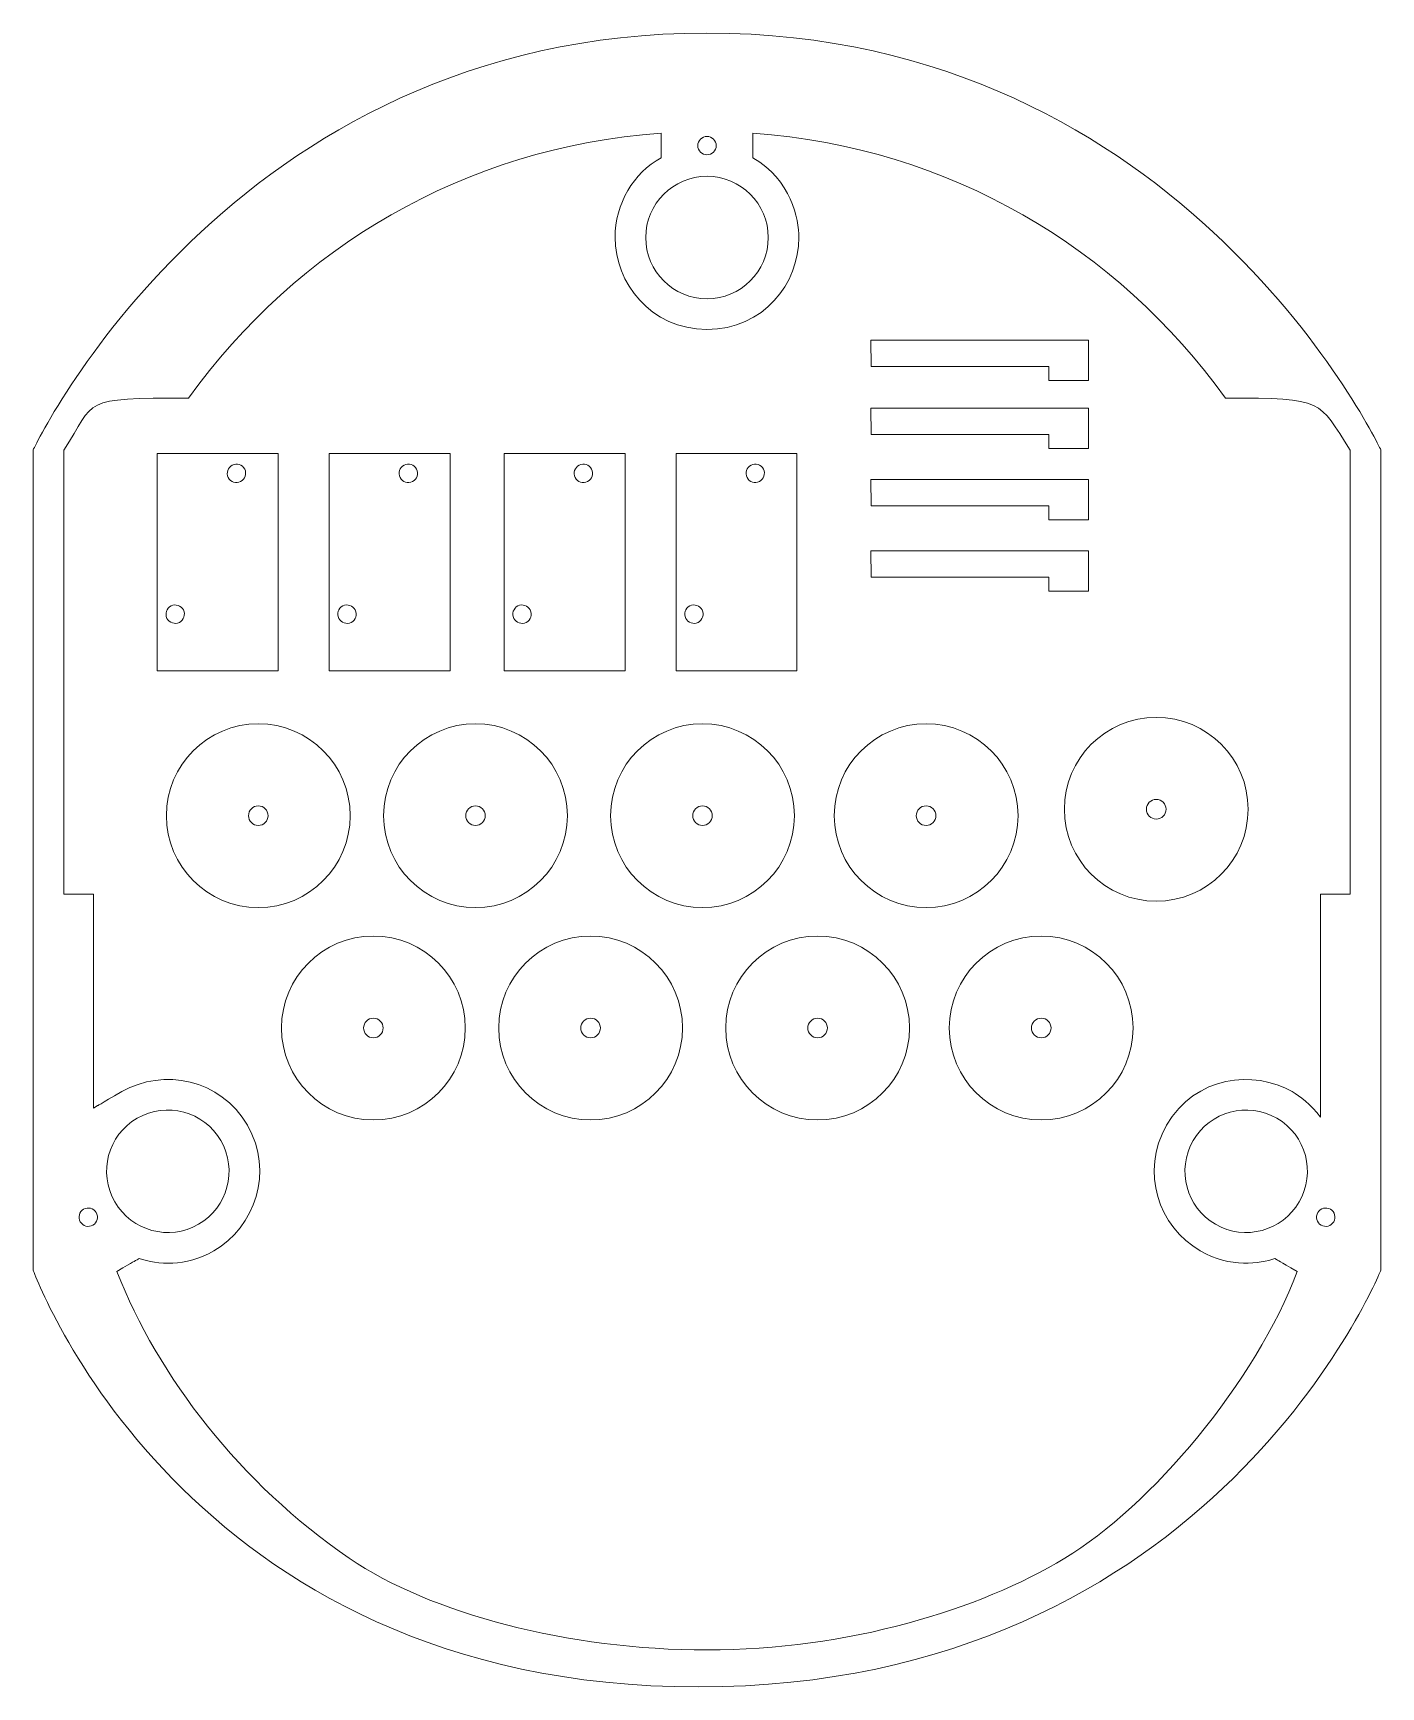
# Model space of a CAD drawing. Header units: centimetres. Extents: x -10.9 to 11.1, y -14.4 to 12.6.
import ezdxf

# ---------------------------------------------------------------- set-up
doc = ezdxf.new("R2010")
doc.units = ezdxf.units.CM
doc.header["$MEASUREMENT"] = 0
doc.layers.add('Camada 1', color=7, linetype='Continuous')

msp = doc.modelspace()

# ---------------------------------------------------------------- linework, layer by layer
at = {"layer": 'Camada 1', "color": 7, "lineweight": 20}
for centre, major_axis, ratio in [((0.14947, 10.79652), (0, 0.15), 1), ((0.14948, 9.29652), (1.00001, 0), 0.99999), ((-7.17468, -0.14084), (0, 0.16), 1), ((-3.62926, -0.14084), (0, 0.16), 1), ((0.07616, -0.14084), (0, 0.16), 1), ((3.72616, -0.14084), (0, 0.16), 1), ((7.48207, -0.03625), (0, 0.16), 1), ((-5.29614, -3.60688), (0, 0.16), 1), ((-1.75072, -3.60688), (0, 0.16), 1), ((1.9547, -3.60688), (0, 0.16), 1), ((5.6047, -3.60688), (0, 0.16), 1)]:
    msp.add_ellipse(centre, major_axis=major_axis, ratio=ratio, dxfattribs=at)
at = {"layer": 'Camada 1', "color": 175, "lineweight": 20}
for centre in [(-7.17468, -0.14084), (-3.62926, -0.14084), (0.07616, -0.14084), (3.72616, -0.14084), (7.48207, -0.03625), (-5.29614, -3.60688), (-1.75072, -3.60688), (1.9547, -3.60688), (5.6047, -3.60688)]:
    msp.add_ellipse(centre, major_axis=(0, 1.5), ratio=1, dxfattribs=at)
for points, knots in [([(-10.85053, 5.82671), (-10.85053, 1.36615), (-10.85053, -3.0944), (-10.85053, -7.55496), (-10.85053, -7.55496), (-10.85053, -7.55496), (-8.41772, -14.3631), (0.00603, -14.3631), (0.00603, -14.3631), (8.42979, -14.3631), (11.14947, -7.55496), (11.14947, -7.55496), (11.14947, -7.55496), (11.14947, -3.0944), (11.14947, 1.36615), (11.14947, 5.82671), (11.14947, 5.82671), (11.14947, 5.82671), (7.95415, 12.63413), (0.14944, 12.63413), (0.14944, 12.63413), (-7.65527, 12.63413), (-10.85053, 5.82671), (-10.85053, 5.82671)], [0, 0, 0, 0, 0.14285714, 0.14285714, 0.14285714, 0.14285714, 0.28571429, 0.28571429, 0.28571429, 0.28571429, 0.42857143, 0.42857143, 0.42857143, 0.42857143, 0.57142857, 0.57142857, 0.57142857, 0.57142857, 0.71428571, 0.71428571, 0.71428571, 0.71428571, 1, 1, 1, 1]), ([(5.73155, 7.19257), (5.73155, 7.19257), (2.83073, 7.19258), (2.83073, 7.19258), (2.83073, 7.19258), (2.83073, 7.19258), (2.82437, 7.62371), (2.82437, 7.62371), (2.82437, 7.62371), (2.82437, 7.62371), (6.37418, 7.6237), (6.37418, 7.6237), (6.37418, 7.6237), (6.37418, 7.6237), (6.37419, 6.96174), (6.37419, 6.96174), (6.37419, 6.96174), (6.37419, 6.96174), (5.73155, 6.96174), (5.73155, 6.96174), (5.73155, 6.96174), (5.73155, 6.96174), (5.73155, 7.19257), (5.73155, 7.19257)], [0, 0, 0, 0, 0.14285714, 0.14285714, 0.14285714, 0.14285714, 0.28571429, 0.28571429, 0.28571429, 0.28571429, 0.42857143, 0.42857143, 0.42857143, 0.42857143, 0.57142857, 0.57142857, 0.57142857, 0.57142857, 0.71428571, 0.71428571, 0.71428571, 0.71428571, 1, 1, 1, 1]), ([(5.73155, 6.08133), (5.73155, 6.08133), (2.83073, 6.08134), (2.83073, 6.08134), (2.83073, 6.08134), (2.83073, 6.08134), (2.82437, 6.51247), (2.82437, 6.51247), (2.82437, 6.51247), (2.82437, 6.51247), (6.37418, 6.51246), (6.37418, 6.51246), (6.37418, 6.51246), (6.37418, 6.51246), (6.37419, 5.8505), (6.37419, 5.8505), (6.37419, 5.8505), (6.37419, 5.8505), (5.73155, 5.8505), (5.73155, 5.8505), (5.73155, 5.8505), (5.73155, 5.8505), (5.73155, 6.08133), (5.73155, 6.08133)], [0, 0, 0, 0, 0.14285714, 0.14285714, 0.14285714, 0.14285714, 0.28571429, 0.28571429, 0.28571429, 0.28571429, 0.42857143, 0.42857143, 0.42857143, 0.42857143, 0.57142857, 0.57142857, 0.57142857, 0.57142857, 0.71428571, 0.71428571, 0.71428571, 0.71428571, 1, 1, 1, 1]), ([(-8.8229, 5.77202), (-8.8229, 5.77202), (-6.84917, 5.77202), (-6.84917, 5.77202), (-6.84917, 5.77202), (-6.84917, 5.77202), (-6.84917, 2.22538), (-6.84917, 2.22538), (-6.84917, 2.22538), (-6.84917, 2.22538), (-8.8229, 2.22538), (-8.8229, 2.22538), (-8.8229, 2.22538), (-8.8229, 2.22538), (-8.8229, 5.77202), (-8.8229, 5.77202)], [0, 0, 0, 0, 0.2, 0.2, 0.2, 0.2, 0.4, 0.4, 0.4, 0.4, 0.6, 0.6, 0.6, 0.6, 1, 1, 1, 1]), ([(-6.01832, 5.77202), (-6.01832, 5.77202), (-4.04459, 5.77202), (-4.04459, 5.77202), (-4.04459, 5.77202), (-4.04459, 5.77202), (-4.04459, 2.22538), (-4.04459, 2.22538), (-4.04459, 2.22538), (-4.04459, 2.22538), (-6.01832, 2.22538), (-6.01832, 2.22538), (-6.01832, 2.22538), (-6.01832, 2.22538), (-6.01832, 5.77202), (-6.01832, 5.77202)], [0, 0, 0, 0, 0.2, 0.2, 0.2, 0.2, 0.4, 0.4, 0.4, 0.4, 0.6, 0.6, 0.6, 0.6, 1, 1, 1, 1]), ([(-3.16082, 5.77202), (-3.16082, 5.77202), (-1.18709, 5.77202), (-1.18709, 5.77202), (-1.18709, 5.77202), (-1.18709, 5.77202), (-1.18709, 2.22538), (-1.18709, 2.22538), (-1.18709, 2.22538), (-1.18709, 2.22538), (-3.16082, 2.22538), (-3.16082, 2.22538), (-3.16082, 2.22538), (-3.16082, 2.22538), (-3.16082, 5.77202), (-3.16082, 5.77202)], [0, 0, 0, 0, 0.2, 0.2, 0.2, 0.2, 0.4, 0.4, 0.4, 0.4, 0.6, 0.6, 0.6, 0.6, 1, 1, 1, 1]), ([(-0.35624, 5.77202), (-0.35624, 5.77202), (1.61749, 5.77202), (1.61749, 5.77202), (1.61749, 5.77202), (1.61749, 5.77202), (1.61749, 2.22538), (1.61749, 2.22538), (1.61749, 2.22538), (1.61749, 2.22538), (-0.35624, 2.22538), (-0.35624, 2.22538), (-0.35624, 2.22538), (-0.35624, 2.22538), (-0.35624, 5.77202), (-0.35624, 5.77202)], [0, 0, 0, 0, 0.2, 0.2, 0.2, 0.2, 0.4, 0.4, 0.4, 0.4, 0.6, 0.6, 0.6, 0.6, 1, 1, 1, 1]), ([(5.73155, 4.91716), (5.73155, 4.91716), (2.83073, 4.91717), (2.83073, 4.91717), (2.83073, 4.91717), (2.83073, 4.91717), (2.82437, 5.3483), (2.82437, 5.3483), (2.82437, 5.3483), (2.82437, 5.3483), (6.37418, 5.34829), (6.37418, 5.34829), (6.37418, 5.34829), (6.37418, 5.34829), (6.37419, 4.68633), (6.37419, 4.68633), (6.37419, 4.68633), (6.37419, 4.68633), (5.73155, 4.68633), (5.73155, 4.68633), (5.73155, 4.68633), (5.73155, 4.68633), (5.73155, 4.91716), (5.73155, 4.91716)], [0, 0, 0, 0, 0.14285714, 0.14285714, 0.14285714, 0.14285714, 0.28571429, 0.28571429, 0.28571429, 0.28571429, 0.42857143, 0.42857143, 0.42857143, 0.42857143, 0.57142857, 0.57142857, 0.57142857, 0.57142857, 0.71428571, 0.71428571, 0.71428571, 0.71428571, 1, 1, 1, 1]), ([(5.73155, 3.75299), (5.73155, 3.75299), (2.83073, 3.753), (2.83073, 3.753), (2.83073, 3.753), (2.83073, 3.753), (2.82437, 4.18413), (2.82437, 4.18413), (2.82437, 4.18413), (2.82437, 4.18413), (6.37418, 4.18412), (6.37418, 4.18412), (6.37418, 4.18412), (6.37418, 4.18412), (6.37419, 3.52216), (6.37419, 3.52216), (6.37419, 3.52216), (6.37419, 3.52216), (5.73155, 3.52216), (5.73155, 3.52216), (5.73155, 3.52216), (5.73155, 3.52216), (5.73155, 3.75299), (5.73155, 3.75299)], [0, 0, 0, 0, 0.14285714, 0.14285714, 0.14285714, 0.14285714, 0.28571429, 0.28571429, 0.28571429, 0.28571429, 0.42857143, 0.42857143, 0.42857143, 0.42857143, 0.57142857, 0.57142857, 0.57142857, 0.57142857, 0.71428571, 0.71428571, 0.71428571, 0.71428571, 1, 1, 1, 1])]:
    msp.add_open_spline(points, degree=3, knots=knots, dxfattribs=at)
at = {"layer": 'Camada 1', "color": 7, "lineweight": 20}
for points, knots in [([(-10.35053, -1.42141), (-10.17855, -1.42141), (-9.95595, -1.42141), (-9.86555, -1.42226), (-9.86555, -1.42226), (-9.86555, -3.18736), (-9.86554, -4.21693), (-9.86554, -4.91396), (-9.86554, -4.91396), (-9.5912, -4.75556), (-10.12707, -5.06493), (-9.40145, -4.646), (-9.40145, -4.646), (-8.72768, -4.25702), (-7.78893, -4.43845), (-7.35205, -5.19517), (-7.35205, -5.19517), (-6.91517, -5.95189), (-7.23165, -6.85794), (-7.90122, -7.24451), (-7.90122, -7.24451), (-8.36267, -7.51092), (-8.82042, -7.46741), (-9.12028, -7.37052), (-9.12028, -7.37052), (-9.22776, -7.43257), (-9.17469, -7.40193), (-9.48398, -7.5805), (-9.48398, -7.5805), (-8.81081, -9.29862), (-7.46923, -11.04413), (-5.68861, -12.26251), (-5.68861, -12.26251), (-4.37056, -13.16437), (-2.10682, -13.75984), (0.14946, -13.75984), (0.14946, -13.75984), (2.446, -13.75984), (4.60767, -13.10443), (5.98755, -12.26251), (5.98755, -12.26251), (7.3848, -11.42942), (9.11807, -9.36866), (9.78259, -7.5813), (9.78259, -7.5813), (9.46491, -7.39671), (9.49142, -7.41221), (9.41917, -7.3705), (9.41917, -7.3705), (9.17678, -7.45006), (8.6936, -7.5294), (8.20017, -7.24451), (8.20017, -7.24451), (7.52405, -6.85414), (7.21246, -5.95476), (7.65102, -5.19513), (7.65102, -5.19513), (8.12027, -4.38234), (9.08099, -4.28837), (9.70039, -4.64598), (9.70039, -4.64598), (9.82695, -4.71905), (10.00132, -4.85053), (10.16448, -5.06432), (10.16448, -5.06432), (10.16448, -4.33197), (10.16448, -3.2128), (10.16448, -1.42464), (10.16448, -1.42464), (10.33205, -1.42141), (10.40781, -1.42574), (10.64947, -1.42141), (10.64947, -1.42141), (10.64947, 0.1402), (10.64947, 3.15713), (10.64947, 5.82671), (10.64947, 5.82671), (10.11825, 6.64163), (10.25295, 6.67494), (8.61223, 6.67494), (8.61223, 6.67494), (6.83344, 9.13414), (4.13764, 10.75797), (0.89952, 11.00197), (0.89952, 11.00197), (0.89798, 10.89976), (0.89948, 11.13143), (0.89948, 10.59578), (0.89948, 10.59578), (1.52427, 10.24103), (1.64947, 9.59682), (1.64947, 9.29647), (1.64947, 9.29647), (1.64947, 8.55024), (1.07586, 7.79646), (0.14947, 7.79647), (0.14947, 7.79647), (-0.77692, 7.79648), (-1.35053, 8.56446), (-1.35053, 9.29647), (-1.35053, 9.29647), (-1.35053, 9.84764), (-1.04745, 10.35338), (-0.60047, 10.59582), (-0.60047, 10.59582), (-0.60047, 11.03378), (-0.6009, 10.94857), (-0.60041, 11.00197), (-0.60041, 11.00197), (-3.8387, 10.75797), (-6.5345, 9.13414), (-8.31329, 6.67494), (-8.31329, 6.67494), (-10.10451, 6.67494), (-9.81007, 6.65229), (-10.35053, 5.82671), (-10.35053, 5.82671), (-10.35053, 4.59574), (-10.35053, 0.45892), (-10.35053, -1.42141)], [0, 0, 0, 0, 0.03225806, 0.03225806, 0.03225806, 0.03225806, 0.06451613, 0.06451613, 0.06451613, 0.06451613, 0.09677419, 0.09677419, 0.09677419, 0.09677419, 0.12903226, 0.12903226, 0.12903226, 0.12903226, 0.16129032, 0.16129032, 0.16129032, 0.16129032, 0.19354839, 0.19354839, 0.19354839, 0.19354839, 0.22580645, 0.22580645, 0.22580645, 0.22580645, 0.25806452, 0.25806452, 0.25806452, 0.25806452, 0.29032258, 0.29032258, 0.29032258, 0.29032258, 0.32258065, 0.32258065, 0.32258065, 0.32258065, 0.35483871, 0.35483871, 0.35483871, 0.35483871, 0.38709677, 0.38709677, 0.38709677, 0.38709677, 0.41935484, 0.41935484, 0.41935484, 0.41935484, 0.4516129, 0.4516129, 0.4516129, 0.4516129, 0.48387097, 0.48387097, 0.48387097, 0.48387097, 0.51612903, 0.51612903, 0.51612903, 0.51612903, 0.5483871, 0.5483871, 0.5483871, 0.5483871, 0.58064516, 0.58064516, 0.58064516, 0.58064516, 0.61290323, 0.61290323, 0.61290323, 0.61290323, 0.64516129, 0.64516129, 0.64516129, 0.64516129, 0.67741935, 0.67741935, 0.67741935, 0.67741935, 0.70967742, 0.70967742, 0.70967742, 0.70967742, 0.74193548, 0.74193548, 0.74193548, 0.74193548, 0.77419355, 0.77419355, 0.77419355, 0.77419355, 0.80645161, 0.80645161, 0.80645161, 0.80645161, 0.83870968, 0.83870968, 0.83870968, 0.83870968, 0.87096774, 0.87096774, 0.87096774, 0.87096774, 0.90322581, 0.90322581, 0.90322581, 0.90322581, 0.93548387, 0.93548387, 0.93548387, 0.93548387, 1, 1, 1, 1]), ([(-9.51718, -6.44521), (-9.79328, -5.96701), (-9.62943, -5.35552), (-9.15122, -5.07942), (-9.15122, -5.07942), (-8.67302, -4.80333), (-8.06153, -4.96718), (-7.78543, -5.44539), (-7.78543, -5.44539), (-7.50934, -5.92359), (-7.67319, -6.53508), (-8.15139, -6.81118), (-8.15139, -6.81118), (-8.6296, -7.08727), (-9.24109, -6.92342), (-9.51718, -6.44521)], [0, 0, 0, 0, 0.2, 0.2, 0.2, 0.2, 0.4, 0.4, 0.4, 0.4, 0.6, 0.6, 0.6, 0.6, 1, 1, 1, 1]), ([(9.81614, -6.44519), (9.54005, -6.9234), (8.92856, -7.08725), (8.45035, -6.81116), (8.45035, -6.81116), (7.97215, -6.53506), (7.8083, -5.92357), (8.08439, -5.44537), (8.08439, -5.44537), (8.36049, -4.96716), (8.97198, -4.80331), (9.45018, -5.0794), (9.45018, -5.0794), (9.92839, -5.3555), (10.09224, -5.96699), (9.81614, -6.44519)], [0, 0, 0, 0, 0.2, 0.2, 0.2, 0.2, 0.4, 0.4, 0.4, 0.4, 0.6, 0.6, 0.6, 0.6, 1, 1, 1, 1]), ([(-10.08025, -6.7703), (-10.12167, -6.69856), (-10.09709, -6.60682), (-10.02535, -6.5654), (-10.02535, -6.5654), (-9.9536, -6.52398), (-9.86186, -6.54856), (-9.82044, -6.6203), (-9.82044, -6.6203), (-9.77902, -6.69204), (-9.8036, -6.78378), (-9.87535, -6.8252), (-9.87535, -6.8252), (-9.94709, -6.86662), (-10.03883, -6.84204), (-10.08025, -6.7703)], [0, 0, 0, 0, 0.2, 0.2, 0.2, 0.2, 0.4, 0.4, 0.4, 0.4, 0.6, 0.6, 0.6, 0.6, 1, 1, 1, 1]), ([(10.37921, -6.77028), (10.33779, -6.84202), (10.24605, -6.8666), (10.17431, -6.82518), (10.17431, -6.82518), (10.10256, -6.78376), (10.07798, -6.69202), (10.1194, -6.62028), (10.1194, -6.62028), (10.16082, -6.54854), (10.25256, -6.52396), (10.32431, -6.56538), (10.32431, -6.56538), (10.39605, -6.6068), (10.42063, -6.69854), (10.37921, -6.77028)], [0, 0, 0, 0, 0.2, 0.2, 0.2, 0.2, 0.4, 0.4, 0.4, 0.4, 0.6, 0.6, 0.6, 0.6, 1, 1, 1, 1])]:
    msp.add_open_spline(points, degree=3, knots=knots, dxfattribs=at)
at = {"layer": 'Camada 1', "color": 7, "lineweight": 5}
for points in [[(-7.4624, 5.31412), (-7.38858, 5.35173), (-7.35923, 5.44205), (-7.39684, 5.51587), (-7.39684, 5.51587), (-7.43445, 5.58968), (-7.52478, 5.61903), (-7.59859, 5.58143), (-7.59859, 5.58143), (-7.6724, 5.54382), (-7.70175, 5.45349), (-7.66414, 5.37968), (-7.66414, 5.37968), (-7.62654, 5.30587), (-7.53621, 5.27652), (-7.4624, 5.31412)], [(-4.65782, 5.31412), (-4.584, 5.35173), (-4.55465, 5.44205), (-4.59226, 5.51587), (-4.59226, 5.51587), (-4.62987, 5.58968), (-4.7202, 5.61903), (-4.79401, 5.58143), (-4.79401, 5.58143), (-4.86782, 5.54382), (-4.89717, 5.45349), (-4.85956, 5.37968), (-4.85956, 5.37968), (-4.82196, 5.30587), (-4.73163, 5.27652), (-4.65782, 5.31412)], [(-1.80032, 5.31412), (-1.7265, 5.35173), (-1.69715, 5.44205), (-1.73476, 5.51587), (-1.73476, 5.51587), (-1.77237, 5.58968), (-1.8627, 5.61903), (-1.93651, 5.58143), (-1.93651, 5.58143), (-2.01032, 5.54382), (-2.03967, 5.45349), (-2.00206, 5.37968), (-2.00206, 5.37968), (-1.96446, 5.30587), (-1.87413, 5.27652), (-1.80032, 5.31412)], [(1.00426, 5.31412), (1.07808, 5.35173), (1.10743, 5.44205), (1.06982, 5.51587), (1.06982, 5.51587), (1.03221, 5.58968), (0.94188, 5.61903), (0.86807, 5.58143), (0.86807, 5.58143), (0.79426, 5.54382), (0.76491, 5.45349), (0.80252, 5.37968), (0.80252, 5.37968), (0.84012, 5.30587), (0.93045, 5.27652), (1.00426, 5.31412)], [(-8.46303, 3.01484), (-8.38922, 3.05244), (-8.35987, 3.14277), (-8.39748, 3.21659), (-8.39748, 3.21659), (-8.43509, 3.2904), (-8.52542, 3.31975), (-8.59923, 3.28214), (-8.59923, 3.28214), (-8.67304, 3.24453), (-8.70239, 3.1542), (-8.66478, 3.08039), (-8.66478, 3.08039), (-8.62717, 3.00658), (-8.53684, 2.97723), (-8.46303, 3.01484)], [(-5.65845, 3.01484), (-5.58464, 3.05244), (-5.55529, 3.14277), (-5.5929, 3.21659), (-5.5929, 3.21659), (-5.63051, 3.2904), (-5.72084, 3.31975), (-5.79465, 3.28214), (-5.79465, 3.28214), (-5.86846, 3.24453), (-5.89781, 3.1542), (-5.8602, 3.08039), (-5.8602, 3.08039), (-5.82259, 3.00658), (-5.73226, 2.97723), (-5.65845, 3.01484)], [(-2.80095, 3.01484), (-2.72714, 3.05244), (-2.69779, 3.14277), (-2.7354, 3.21659), (-2.7354, 3.21659), (-2.77301, 3.2904), (-2.86334, 3.31975), (-2.93715, 3.28214), (-2.93715, 3.28214), (-3.01096, 3.24453), (-3.04031, 3.1542), (-3.0027, 3.08039), (-3.0027, 3.08039), (-2.96509, 3.00658), (-2.87476, 2.97723), (-2.80095, 3.01484)], [(0.00363, 3.01484), (0.07744, 3.05244), (0.10679, 3.14277), (0.06918, 3.21659), (0.06918, 3.21659), (0.03157, 3.2904), (-0.05876, 3.31975), (-0.13257, 3.28214), (-0.13257, 3.28214), (-0.20638, 3.24453), (-0.23573, 3.1542), (-0.19812, 3.08039), (-0.19812, 3.08039), (-0.16051, 3.00658), (-0.07018, 2.97723), (0.00363, 3.01484)]]:
    msp.add_open_spline(points, degree=3, knots=[0, 0, 0, 0, 0.2, 0.2, 0.2, 0.2, 0.4, 0.4, 0.4, 0.4, 0.6, 0.6, 0.6, 0.6, 1, 1, 1, 1], dxfattribs=at)

doc.saveas('drawing.dxf')
